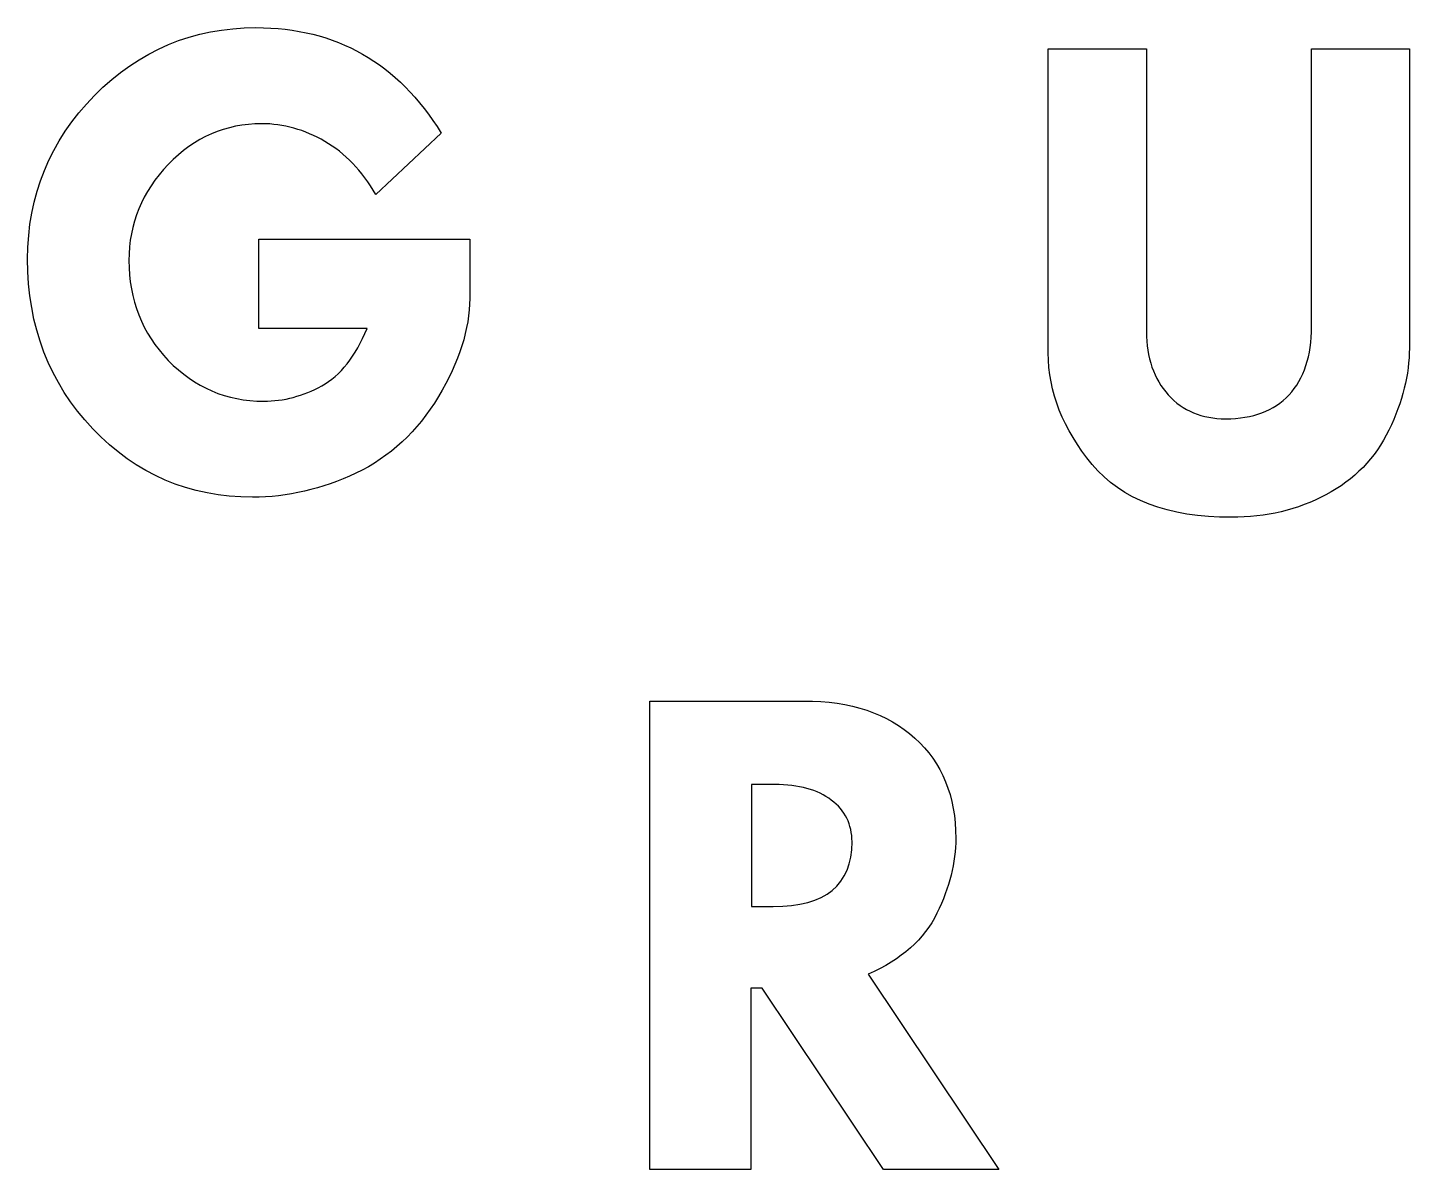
# Model space of a CAD drawing. Extents: x -136 to 275, y 115 to 454.
import ezdxf

# ---------------------------------------------------------------- set-up
doc = ezdxf.new("R2010")
doc.units = 0
doc.layers.add('Layer_1', color=7, linetype='CONTINUOUS')

msp = doc.modelspace()

# ---------------------------------------------------------------- linework, layer by layer
at = {"layer": 'Layer_1', "color": 7}
for p, q in [((167.472925, 447.899741), (196.675492, 447.899741)), ((167.472925, 357.465986), (167.472925, 447.899741)), ((167.472925, 447.899741), (167.472925, 447.899741)), ((196.675492, 447.899741), (196.675492, 363.850775)), ((245.765112, 365.316137), (245.765112, 447.899741)), ((245.765112, 447.899741), (274.863009, 447.899741)), ((274.863009, 447.899741), (274.863009, 358.931347)), ((-13.113218, 422.864247), (-32.577247, 404.64004)), ((-13.113218, 422.864247), (-13.113218, 422.864247)), ((-67.364025, 364.774588), (-67.364025, 391.282526)), ((-67.364025, 391.282526), (-4.623588, 391.282526)), ((-4.623588, 391.282526), (-4.623588, 373.679597)), ((-35.165549, 364.774588), (-67.364025, 364.774588)), ((48.931621, 253.952227), (94.765305, 253.952227)), ((48.931621, 114.647539), (48.931621, 253.952227)), ((48.931621, 253.952227), (48.931621, 253.952227)), ((79.169121, 229.125653), (79.169121, 192.840654)), ((86.065391, 229.125653), (79.169121, 229.125653)), ((79.169121, 229.125653), (79.169121, 229.125653)), ((79.169121, 192.840654), (85.641006, 192.840654)), ((113.862672, 172.682321), (152.800086, 114.647539)), ((82.352018, 168.544556), (78.956925, 168.544556)), ((78.956925, 168.544556), (78.956925, 114.647539)), ((118.424821, 114.647539), (82.352018, 168.544556)), ((78.956925, 114.647539), (48.931621, 114.647539)), ((152.800086, 114.647539), (118.424821, 114.647539))]:
    msp.add_line(p, q, dxfattribs=at)
for points in [[(-116.231161, 434.047281), (-102.910034, 447.508342), (-86.897074, 454.238872), (-68.192279, 454.238872)], [(-68.192279, 454.238872), (-44.310882, 454.238872), (-25.951195, 443.780664), (-13.113218, 422.864247)], [(-136.109317, 385.380368), (-136.109317, 404.363916), (-129.483265, 420.58622), (-116.231161, 434.047281)], [(-66.535768, 425.660005), (-77.165061, 425.660005), (-86.413926, 421.621687), (-94.282363, 413.545049)], [(-47.692929, 420.379125), (-53.69779, 423.899712), (-59.978736, 425.660005), (-66.535768, 425.660005)], [(-32.577247, 404.64004), (-36.649508, 411.681209), (-41.688069, 416.927571), (-47.692929, 420.379125)], [(-94.282363, 413.545049), (-102.081778, 405.468412), (-105.981486, 395.942122), (-105.981486, 384.966179)], [(-116.748821, 334.95316), (-129.655818, 348.552284), (-136.109317, 365.361354), (-136.109317, 385.380368)], [(-105.981486, 384.966179), (-105.981486, 373.299928), (-102.081778, 363.393968), (-94.282363, 355.248298)], [(-4.623588, 373.679597), (-4.623588, 364.636526), (-7.729551, 354.903143), (-13.941476, 344.47945)], [(-48.62472, 347.689397), (-43.033987, 350.726764), (-38.547596, 356.421828), (-35.165549, 364.774588)], [(196.675492, 363.850775), (196.675492, 356.035509), (198.838645, 349.755387), (203.164952, 345.010409)], [(239.066312, 345.010409), (243.532179, 349.825168), (245.765112, 356.593743), (245.765112, 365.316137)], [(274.863009, 358.931347), (274.863009, 351.116081), (272.839414, 342.986812), (268.792223, 334.543539)], [(-94.282363, 355.248298), (-86.413926, 347.171663), (-76.957996, 343.133346), (-65.914574, 343.133346)], [(180.556508, 324.286001), (171.83412, 334.822654), (167.472925, 345.882649), (167.472925, 357.465986)], [(-65.914574, 343.133346), (-59.909714, 343.133346), (-54.146429, 344.652029), (-48.62472, 347.689397)], [(-13.941476, 344.47945), (-20.153401, 334.124788), (-28.332434, 326.531369), (-38.478575, 321.699193)], [(203.164952, 345.010409), (207.491259, 340.265427), (213.178257, 337.892935), (220.225946, 337.892935)], [(220.225946, 337.892935), (228.320328, 337.892935), (234.60045, 340.265427), (239.066312, 345.010409)], [(-69.2276, 314.554476), (-88.001415, 314.554476), (-103.841822, 321.354037), (-116.748821, 334.95316)], [(268.792223, 334.543539), (264.745036, 326.170041), (258.499804, 319.750361), (250.056527, 315.284499)], [(-38.478575, 321.699193), (-48.624719, 316.936048), (-58.874394, 314.554476), (-69.2276, 314.554476)], [(221.900648, 308.585698), (203.060282, 308.585698), (189.278902, 313.819133), (180.556508, 324.286001)], [(250.056527, 315.284499), (241.683029, 310.818632), (232.297736, 308.585698), (221.900648, 308.585698)], [(94.765305, 253.952227), (108.699308, 253.952227), (119.697976, 250.274215), (127.761309, 242.918192)], [(127.761309, 242.918192), (135.895374, 235.56217), (139.962407, 225.624467), (139.962407, 213.105085)], [(102.934736, 224.457406), (98.903069, 227.569571), (93.279954, 229.125653), (86.065391, 229.125653)], [(109.088327, 212.044119), (109.088327, 217.278211), (107.03713, 221.415973), (102.934736, 224.457406)], [(85.641006, 192.840654), (101.272553, 192.840654), (109.088327, 199.241809), (109.088327, 212.044119)], [(139.962407, 213.105085), (139.962407, 205.961253), (138.088035, 198.534498), (134.339292, 190.82482)], [(134.339292, 190.82482), (130.661281, 183.115142), (123.835741, 177.067642), (113.862672, 172.682321)]]:
    msp.add_open_spline(points, degree=3, dxfattribs=at)

doc.saveas('drawing.dxf')
